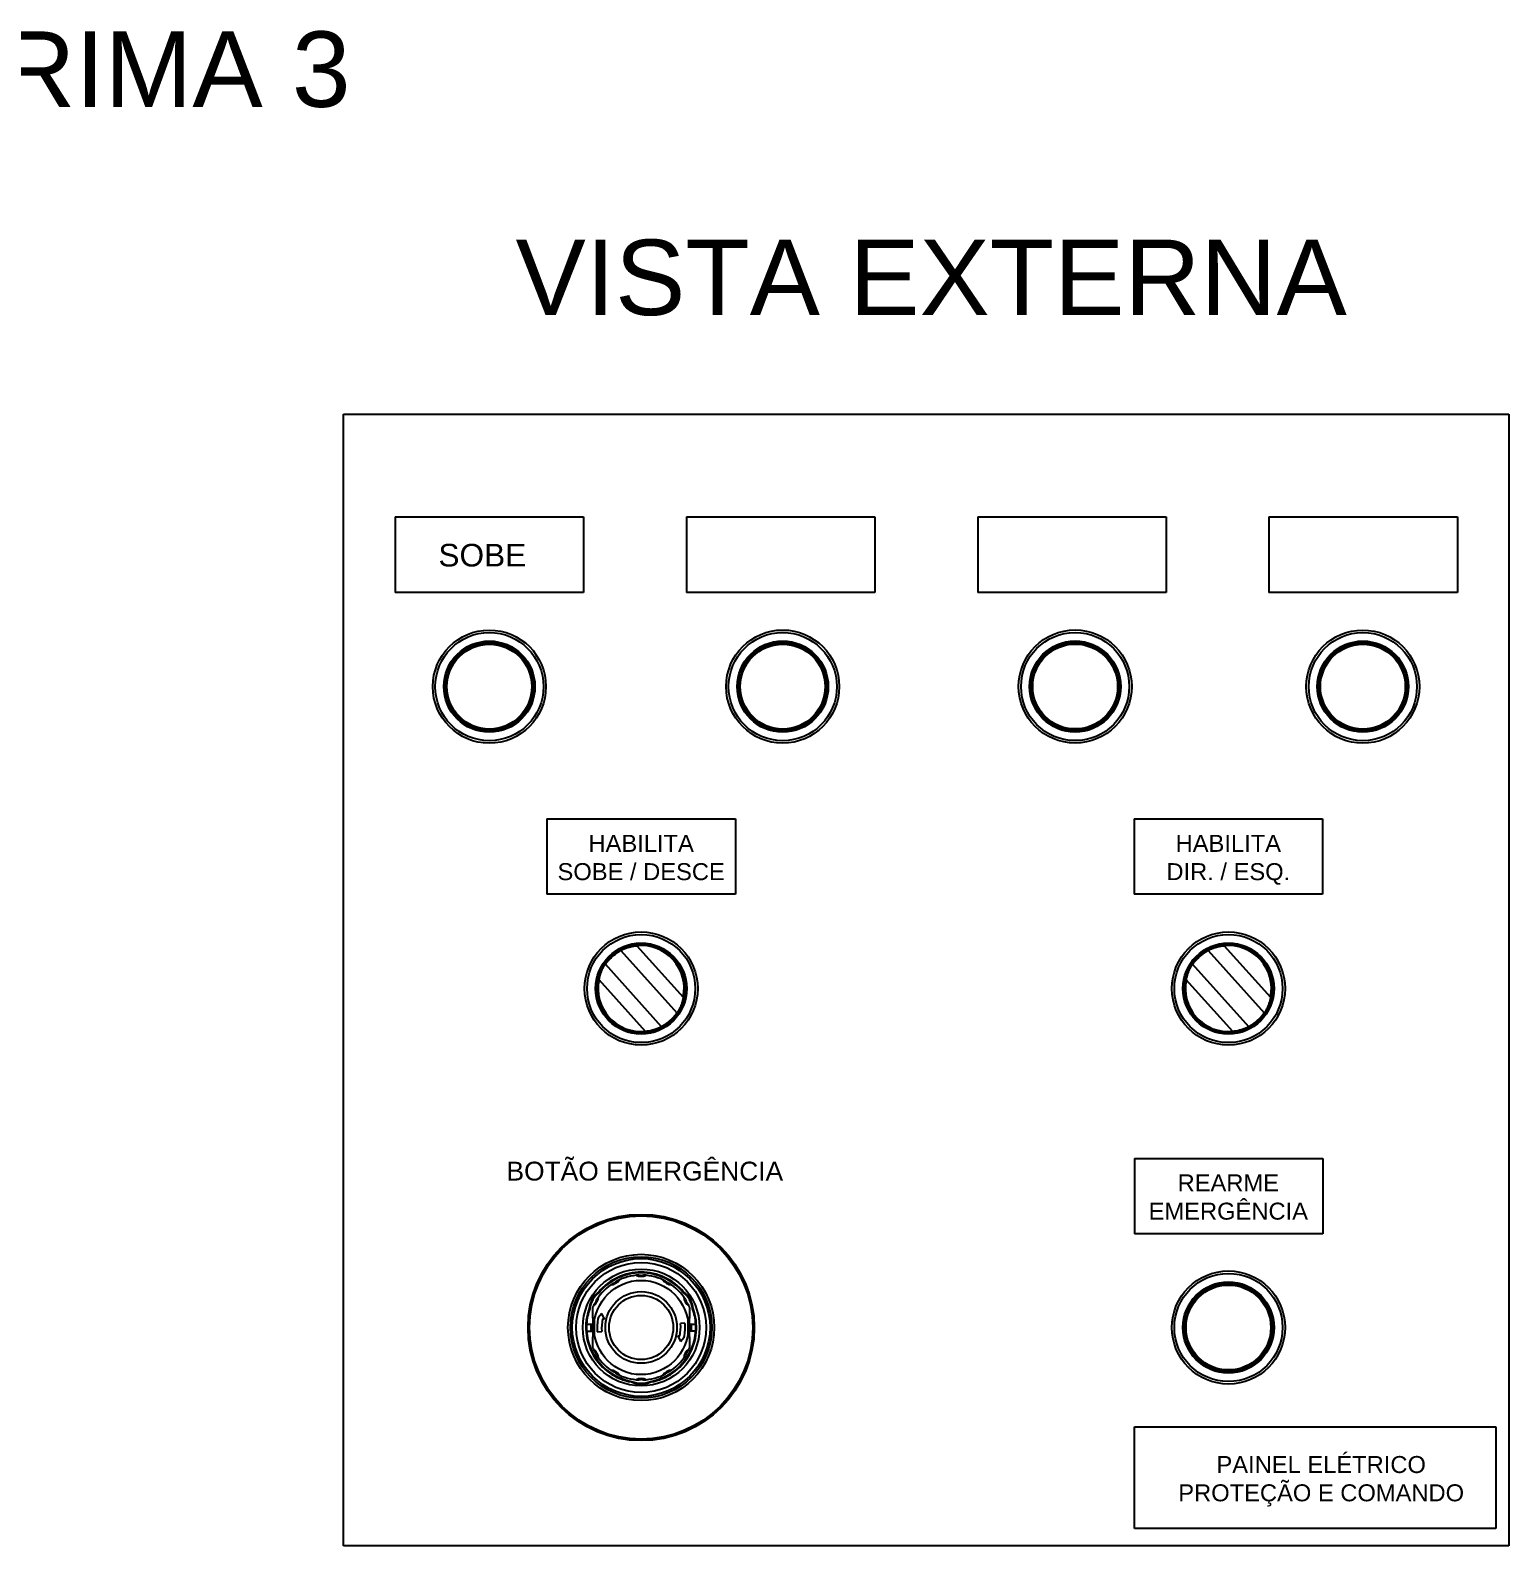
# Model space of a CAD drawing. Header units: millimetres. Extents: x -72 to 2978, y -1067 to 2817.
# Drawn here: x 2222.9 to 2614.9, y 2407.9 to 2809.7 of the extents above; entities that cross this region are included whole.
import ezdxf

# ---------------------------------------------------------------- set-up
doc = ezdxf.new("R2010")
doc.units = ezdxf.units.MM
for name, color, linetype in [('00_COMPONENTS', 7, 'Continuous'), ('1', 7, 'Continuous'), ('3', 7, 'Continuous')]:
    doc.layers.add(name, color=color, linetype=linetype)
doc.styles.get("Standard").update_dxf_attribs({"font": 'arial.ttf'})

msp = doc.modelspace()

# ---------------------------------------------------------------- linework, layer by layer
for p, q in [((2305.9, 2707.91), (2614.89, 2707.91)), ((2305.9, 2407.91), (2305.9, 2707.91)), ((2614.89, 2707.91), (2614.89, 2407.91)), ((2614.89, 2407.91), (2305.9, 2407.91))]:
    msp.add_line(p, q)
at = {"color": 6}
for p, q in [((2319.6, 2680.67), (2369.6, 2680.67)), ((2319.6, 2680.67), (2319.6, 2660.67)), ((2369.6, 2680.67), (2369.6, 2660.67)), ((2396.84, 2680.67), (2446.84, 2680.67)), ((2396.84, 2680.67), (2396.84, 2660.67)), ((2446.84, 2680.67), (2446.84, 2660.67)), ((2474.08, 2680.67), (2524.08, 2680.67)), ((2474.08, 2680.67), (2474.08, 2660.67)), ((2524.08, 2680.67), (2524.08, 2660.67)), ((2551.32, 2680.67), (2601.32, 2680.67)), ((2551.32, 2680.67), (2551.32, 2660.67)), ((2601.32, 2680.67), (2601.32, 2660.67)), ((2369.6, 2660.67), (2319.6, 2660.67)), ((2446.84, 2660.67), (2396.84, 2660.67)), ((2524.08, 2660.67), (2474.08, 2660.67)), ((2601.32, 2660.67), (2551.32, 2660.67)), ((2359.85, 2600.62), (2409.85, 2600.62)), ((2359.85, 2600.62), (2359.85, 2580.62)), ((2409.85, 2600.62), (2409.85, 2580.62)), ((2515.54, 2600.62), (2565.54, 2600.62)), ((2515.54, 2600.62), (2515.54, 2580.62)), ((2565.54, 2600.62), (2565.54, 2580.62)), ((2409.85, 2580.62), (2359.85, 2580.62)), ((2565.54, 2580.62), (2515.54, 2580.62)), ((2515.65, 2510.6), (2565.65, 2510.6)), ((2515.65, 2510.6), (2515.65, 2490.6)), ((2565.65, 2510.6), (2565.65, 2490.6)), ((2565.65, 2490.6), (2515.65, 2490.6)), ((2515.65, 2412.43), (2515.65, 2439.42)), ((2515.65, 2439.42), (2611.46, 2439.42)), ((2611.46, 2439.42), (2611.46, 2412.43)), ((2611.46, 2412.43), (2515.65, 2412.43))]:
    msp.add_line(p, q, dxfattribs=at)
at = {"color": 20}
for p, q in [((2373.73, 2475.06), (2373.61, 2475.19)), ((2395.97, 2475.06), (2396.08, 2475.19)), ((2371.95, 2470.93), (2371.95, 2468.26)), ((2397.75, 2468.26), (2397.75, 2470.93)), ((2371.23, 2470.73), (2371.06, 2470.77)), ((2372.1, 2468.17), (2371.95, 2468.26)), ((2372.05, 2468.2), (2372.05, 2463.31)), ((2372.35, 2467.74), (2372.35, 2463.78)), ((2397.35, 2463.78), (2397.35, 2467.74)), ((2397.75, 2468.26), (2397.6, 2468.17)), ((2397.65, 2463.31), (2397.65, 2468.2)), ((2398.47, 2470.73), (2398.63, 2470.77)), ((2370.34, 2466.68), (2371.8, 2466.68)), ((2370.34, 2464.83), (2371.8, 2464.83)), ((2371.6, 2464.83), (2371.6, 2466.68)), ((2371.8, 2464.83), (2371.8, 2466.68)), ((2371.95, 2463.26), (2372.1, 2463.34)), ((2371.95, 2463.26), (2371.95, 2460.58)), ((2397.6, 2463.34), (2397.75, 2463.26)), ((2397.75, 2460.58), (2397.75, 2463.26)), ((2397.9, 2466.68), (2399.35, 2466.68)), ((2397.9, 2466.68), (2397.9, 2464.83)), ((2399.35, 2464.83), (2397.9, 2464.83)), ((2398.1, 2466.68), (2398.1, 2464.83)), ((2382.35, 2451.47), (2382.3, 2451.31)), ((2387.35, 2451.47), (2387.4, 2451.31))]:
    msp.add_line(p, q, dxfattribs=at)
at = {"color": 2}
for radius in [30, 29.92, 29.58]:
    msp.add_circle((2384.85, 2465.76), radius, dxfattribs=at)
at = {"color": 20}
for radius in [18.75, 17.22]:
    msp.add_circle((2384.85, 2465.76), radius, dxfattribs=at)
for centre, radius, start, end in [((2384.85, 2465.76), 14.67, 40.0051, 139.9949), ((2384.85, 2465.76), 14.5, 39.9282, 140.0718), ((2384.85, 2465.76), 13.9, 92.3888, 117.611), ((2384.85, 2482.28), 3, 243.6726, 296.3274), ((2384.85, 2482.28), 2.7, 257.609, 282.391), ((2384.85, 2465.76), 13.9, 62.389, 87.6112), ((2377.49, 2470.01), 6.47, 126.8012, 173.1988), ((2377.49, 2470.01), 6.3, 126.6256, 173.3744), ((2384.85, 2465.76), 13.9, 122.389, 147.6109), ((2376.58, 2480.07), 3, 273.6726, 326.3274), ((2376.58, 2480.07), 2.7, 287.6079, 312.3921), ((2393.11, 2480.07), 3, 213.6726, 266.3274), ((2393.11, 2480.07), 2.7, 227.6079, 252.3921), ((2384.85, 2465.76), 13.9, 32.3891, 57.611), ((2392.21, 2470.01), 6.3, 6.6256, 53.3744), ((2392.21, 2470.01), 6.47, 6.8012, 53.1988), ((2384.85, 2465.76), 13.9, 152.3891, 158.134), ((2370.54, 2474.02), 3, 303.6726, 356.3274), ((2370.54, 2474.02), 2.7, 317.6075, 342.3925), ((2399.16, 2474.02), 3, 183.6726, 236.3274), ((2399.16, 2474.02), 2.7, 197.6076, 222.3924), ((2384.85, 2465.76), 13.9, 21.866, 27.6109), ((2384.85, 2465.76), 14.67, 160.0051, 259.9949), ((2384.85, 2465.76), 14.5, 159.9282, 176.3424), ((2371.85, 2467.74), 0.5, 0, 60), ((2384.85, 2465.76), 14.67, 280.0051, 19.9949), ((2397.85, 2467.74), 0.5, 120, 180), ((2384.85, 2465.76), 14.5, 3.6576, 20.0718), ((2384.85, 2465.76), 14.53, 176.3512, 183.6488), ((2384.85, 2465.76), 14.5, 183.6576, 260.0718), ((2371.85, 2463.78), 0.5, 300, 0), ((2384.85, 2465.76), 14.5, 279.9282, 356.3424), ((2397.85, 2463.78), 0.5, 180, 240), ((2384.85, 2465.76), 14.53, 356.3512, 3.6488), ((2384.85, 2465.76), 13.9, 201.866, 207.6109), ((2370.54, 2457.49), 3, 3.6726, 56.3274), ((2370.54, 2457.49), 2.7, 17.6075, 42.3925), ((2399.16, 2457.49), 3, 123.6726, 176.3274), ((2399.16, 2457.49), 2.7, 137.6076, 162.3924), ((2384.85, 2465.76), 13.9, 332.3891, 338.134), ((2384.85, 2465.76), 13.9, 212.3891, 237.6108), ((2384.85, 2465.76), 13.9, 302.3892, 327.6109), ((2376.58, 2451.45), 3, 33.6726, 86.3274), ((2376.58, 2451.45), 2.7, 47.6071, 72.3929), ((2384.85, 2465.76), 13.9, 242.3892, 267.6114), ((2384.85, 2457.26), 6.47, 246.8012, 293.1988), ((2384.85, 2457.26), 6.3, 246.6256, 293.3744), ((2384.85, 2449.23), 3, 63.6726, 116.3274), ((2384.85, 2449.23), 2.7, 77.61, 102.39), ((2384.85, 2465.76), 13.9, 272.3886, 297.6108), ((2393.11, 2451.45), 3, 93.6726, 146.3274), ((2393.11, 2451.45), 2.7, 107.6071, 132.3929)]:
    msp.add_arc(centre, radius, start, end, dxfattribs=at)
at = {"layer": '00_COMPONENTS', "color": 7}
for p, q in [((2344.1, 2647.19), (2344.1, 2647.53)), ((2345.1, 2647.13), (2345.1, 2647.53)), ((2421.88, 2647.2), (2421.88, 2647.54)), ((2422.88, 2647.14), (2422.88, 2647.54)), ((2499.43, 2647.21), (2499.43, 2647.56)), ((2500.43, 2647.15), (2500.43, 2647.56)), ((2575.72, 2647.19), (2575.72, 2647.53)), ((2576.72, 2647.13), (2576.72, 2647.53)), ((2344.1, 2624.22), (2344.1, 2623.82)), ((2345.1, 2624.16), (2345.1, 2623.81)), ((2421.88, 2624.23), (2421.88, 2623.83)), ((2422.88, 2624.17), (2422.88, 2623.82)), ((2499.43, 2624.24), (2499.43, 2623.84)), ((2500.43, 2624.18), (2500.43, 2623.84)), ((2575.72, 2624.22), (2575.72, 2623.82)), ((2576.72, 2624.16), (2576.72, 2623.81)), ((2377.71, 2564.87), (2377.68, 2564.91)), ((2379.44, 2565.73), (2394.34, 2549.18)), ((2379.46, 2566.18), (2379.54, 2566.04)), ((2383.69, 2567.26), (2383.72, 2566.96)), ((2383.72, 2566.96), (2396.01, 2553.31)), ((2533.44, 2564.87), (2533.4, 2564.91)), ((2535.17, 2565.73), (2550.07, 2549.18)), ((2535.19, 2566.18), (2535.27, 2566.04)), ((2539.41, 2567.26), (2539.44, 2566.96)), ((2539.44, 2566.96), (2551.74, 2553.31)), ((2374.44, 2560.92), (2374.33, 2560.98)), ((2390.25, 2545.5), (2375.35, 2562.05)), ((2375.53, 2562.81), (2375.58, 2562.76)), ((2530.17, 2560.92), (2530.05, 2560.98)), ((2545.98, 2545.5), (2531.08, 2562.05)), ((2531.26, 2562.81), (2531.31, 2562.76)), ((2373.68, 2557.93), (2373.39, 2557.99)), ((2385.98, 2544.27), (2373.68, 2557.93)), ((2396.46, 2555.63), (2396.71, 2555.63)), ((2396.46, 2555.6), (2396.71, 2555.6)), ((2396.5, 2556.21), (2396.71, 2556.22)), ((2396.51, 2556.07), (2396.71, 2556.08)), ((2529.41, 2557.93), (2529.12, 2557.99)), ((2541.71, 2544.27), (2529.41, 2557.93)), ((2552.18, 2555.6), (2552.44, 2555.6)), ((2552.19, 2555.63), (2552.44, 2555.63)), ((2552.23, 2556.21), (2552.44, 2556.22)), ((2552.23, 2556.07), (2552.44, 2556.08)), ((2396.01, 2553.31), (2396.3, 2553.25)), ((2396.37, 2554.59), (2396.69, 2554.56)), ((2396.42, 2555.17), (2396.71, 2555.15)), ((2396.42, 2555.03), (2396.71, 2555.01)), ((2551.74, 2553.31), (2552.03, 2553.25)), ((2552.1, 2554.59), (2552.42, 2554.56)), ((2552.15, 2555.17), (2552.43, 2555.15)), ((2552.15, 2555.03), (2552.43, 2555.01)), ((2386.01, 2543.97), (2385.98, 2544.27)), ((2541.74, 2543.97), (2541.71, 2544.27)), ((2540.08, 2477.27), (2540.08, 2477.62)), ((2541.08, 2477.21), (2541.08, 2477.61)), ((2540.08, 2454.3), (2540.08, 2453.9)), ((2541.08, 2454.24), (2541.08, 2453.9))]:
    msp.add_line(p, q, dxfattribs=at)
for centre, radius in [((2344.6, 2635.67), 15), ((2344.6, 2635.67), 14.34), ((2344.6, 2635.67), 12.08), ((2422.38, 2635.68), 15), ((2422.38, 2635.68), 14.34), ((2422.38, 2635.68), 12.08), ((2499.93, 2635.7), 15), ((2499.93, 2635.7), 14.34), ((2499.93, 2635.7), 12.08), ((2576.22, 2635.67), 15), ((2576.22, 2635.67), 14.34), ((2576.22, 2635.67), 12.08), ((2344.6, 2635.67), 11.9), ((2344.6, 2635.67), 11.55), ((2344.6, 2635.67), 11.25), ((2422.38, 2635.68), 11.9), ((2422.38, 2635.68), 11.55), ((2422.38, 2635.68), 11.25), ((2499.93, 2635.7), 11.9), ((2499.93, 2635.7), 11.55), ((2499.93, 2635.7), 11.25), ((2576.22, 2635.67), 11.9), ((2576.22, 2635.67), 11.55), ((2576.22, 2635.67), 11.25), ((2384.85, 2555.62), 15), ((2384.85, 2555.62), 14.34), ((2384.85, 2555.62), 12.08), ((2384.85, 2555.62), 11.9), ((2540.58, 2555.62), 15), ((2540.58, 2555.62), 14.34), ((2540.58, 2555.62), 12.08), ((2540.58, 2555.62), 11.9), ((2384.85, 2555.62), 11.7), ((2540.58, 2555.62), 11.7), ((2540.58, 2465.76), 15), ((2540.58, 2465.76), 14.34), ((2540.58, 2465.76), 12.08), ((2540.58, 2465.76), 11.9), ((2540.58, 2465.76), 11.55), ((2540.58, 2465.76), 11.25)]:
    msp.add_circle(centre, radius, dxfattribs=at)
for centre, radius, start, end in [((2384.85, 2555.62), 11.8, 153, 117), ((2540.58, 2555.62), 11.8, 153, 117), ((2379.22, 2565.53), 0.3, 42, 119.5896), ((2384.85, 2555.62), 11.4, 348.3065, 95.6935), ((2534.95, 2565.53), 0.3, 42, 119.5896), ((2540.58, 2555.62), 11.4, 348.3065, 95.6935), ((2384.85, 2555.62), 11.68, 145.5753, 168.2824), ((2375.58, 2562.25), 0.3, 144.4104, 222), ((2540.58, 2555.62), 11.68, 145.5753, 168.2824), ((2531.31, 2562.25), 0.3, 144.4104, 222), ((2384.85, 2555.62), 11.4, 168.3065, 275.6935), ((2540.58, 2555.62), 11.4, 168.3065, 275.6935), ((2384.85, 2555.62), 11.68, 325.5831, 348.2824), ((2540.58, 2555.62), 11.68, 325.5831, 348.2824), ((2394.12, 2548.98), 0.3, 324.4104, 42), ((2549.85, 2548.98), 0.3, 324.4104, 42), ((2390.48, 2545.7), 0.3, 222, 299.5896), ((2546.2, 2545.7), 0.3, 222, 299.5896)]:
    msp.add_arc(centre, radius, start, end, dxfattribs=at)
for points, knots in [([(2375.35, 2562.05), (2375.35, 2562.05), (2375.35, 2562.05), (2375.35, 2562.05), (2375.36, 2562.05), (2375.36, 2562.05), (2375.36, 2562.06), (2375.36, 2562.06), (2375.37, 2562.07), (2375.37, 2562.07), (2375.38, 2562.08), (2375.39, 2562.1), (2375.41, 2562.12), (2375.43, 2562.15), (2375.45, 2562.18), (2375.48, 2562.22), (2375.52, 2562.27), (2375.57, 2562.33), (2375.65, 2562.43), (2375.75, 2562.55), (2375.87, 2562.69), (2376, 2562.85), (2376.14, 2563.01), (2376.3, 2563.18), (2376.52, 2563.42), (2376.83, 2563.73), (2377.22, 2564.09), (2377.62, 2564.44), (2377.96, 2564.71), (2378.22, 2564.91), (2378.41, 2565.05), (2378.58, 2565.17), (2378.75, 2565.29), (2378.9, 2565.39), (2379.03, 2565.48), (2379.14, 2565.54), (2379.21, 2565.59), (2379.26, 2565.62), (2379.3, 2565.64), (2379.34, 2565.67), (2379.37, 2565.69), (2379.39, 2565.7), (2379.41, 2565.71), (2379.41, 2565.71), (2379.42, 2565.72), (2379.43, 2565.72), (2379.43, 2565.73), (2379.44, 2565.73), (2379.44, 2565.73), (2379.44, 2565.73), (2379.44, 2565.73), (2379.44, 2565.73), (2379.44, 2565.73)], [0, 0, 0, 0, 0.000039, 0.000154, 0.000346, 0.000615, 0.001382, 0.002455, 0.00383, 0.005509, 0.007489, 0.009769, 0.015226, 0.021867, 0.029668, 0.038604, 0.048652, 0.059785, 0.08519, 0.114541, 0.14755, 0.183895, 0.223232, 0.265199, 0.309398, 0.40283, 0.499992, 0.597153, 0.690581, 0.734779, 0.776746, 0.816084, 0.852432, 0.885445, 0.9148, 0.940208, 0.951342, 0.961391, 0.970329, 0.978132, 0.984773, 0.99023, 0.992511, 0.994491, 0.996169, 0.997545, 0.998617, 0.999385, 0.999654, 0.999846, 0.999961, 1, 1, 1, 1]), ([(2379.44, 2565.73), (2379.44, 2565.73), (2379.44, 2565.73), (2379.44, 2565.73), (2379.44, 2565.73), (2379.45, 2565.73), (2379.45, 2565.74), (2379.46, 2565.74), (2379.47, 2565.75), (2379.49, 2565.76), (2379.5, 2565.76), (2379.53, 2565.78), (2379.57, 2565.8), (2379.62, 2565.83), (2379.69, 2565.86), (2379.76, 2565.9), (2379.84, 2565.94), (2379.97, 2566), (2380.16, 2566.09), (2380.4, 2566.19), (2380.68, 2566.31), (2381, 2566.42), (2381.33, 2566.53), (2381.69, 2566.63), (2382.21, 2566.76), (2382.88, 2566.88), (2383.44, 2566.94), (2383.72, 2566.96)], [0, 0, 0, 0, 0.00008, 0.00032, 0.00072, 0.001278, 0.00287, 0.005092, 0.00794, 0.01141, 0.015498, 0.020202, 0.031438, 0.045089, 0.061125, 0.079518, 0.100231, 0.123191, 0.175546, 0.235939, 0.303593, 0.37769, 0.457302, 0.541481, 0.629246, 0.812034, 1, 1, 1, 1]), ([(2531.08, 2562.05), (2531.08, 2562.05), (2531.08, 2562.05), (2531.08, 2562.05), (2531.08, 2562.05), (2531.08, 2562.05), (2531.09, 2562.06), (2531.09, 2562.06), (2531.1, 2562.07), (2531.1, 2562.07), (2531.11, 2562.08), (2531.12, 2562.1), (2531.13, 2562.12), (2531.16, 2562.15), (2531.18, 2562.18), (2531.21, 2562.22), (2531.25, 2562.27), (2531.3, 2562.33), (2531.38, 2562.43), (2531.48, 2562.55), (2531.59, 2562.69), (2531.73, 2562.85), (2531.87, 2563.01), (2532.02, 2563.18), (2532.25, 2563.42), (2532.56, 2563.73), (2532.95, 2564.09), (2533.35, 2564.44), (2533.68, 2564.71), (2533.95, 2564.91), (2534.13, 2565.05), (2534.31, 2565.17), (2534.48, 2565.29), (2534.63, 2565.39), (2534.76, 2565.48), (2534.87, 2565.54), (2534.94, 2565.59), (2534.99, 2565.62), (2535.03, 2565.64), (2535.06, 2565.67), (2535.1, 2565.69), (2535.12, 2565.7), (2535.13, 2565.71), (2535.14, 2565.71), (2535.15, 2565.72), (2535.16, 2565.72), (2535.16, 2565.73), (2535.17, 2565.73), (2535.17, 2565.73), (2535.17, 2565.73), (2535.17, 2565.73), (2535.17, 2565.73), (2535.17, 2565.73)], [0, 0, 0, 0, 0.000039, 0.000154, 0.000346, 0.000615, 0.001382, 0.002455, 0.00383, 0.005509, 0.007489, 0.009769, 0.015226, 0.021867, 0.029668, 0.038604, 0.048652, 0.059785, 0.08519, 0.114541, 0.14755, 0.183895, 0.223232, 0.265199, 0.309398, 0.40283, 0.499992, 0.597153, 0.690581, 0.734779, 0.776746, 0.816084, 0.852432, 0.885445, 0.9148, 0.940208, 0.951342, 0.961391, 0.970329, 0.978132, 0.984773, 0.99023, 0.992511, 0.994491, 0.996169, 0.997545, 0.998617, 0.999385, 0.999654, 0.999846, 0.999961, 1, 1, 1, 1]), ([(2535.17, 2565.73), (2535.17, 2565.73), (2535.17, 2565.73), (2535.17, 2565.73), (2535.17, 2565.73), (2535.18, 2565.73), (2535.18, 2565.74), (2535.19, 2565.74), (2535.2, 2565.75), (2535.22, 2565.76), (2535.23, 2565.76), (2535.26, 2565.78), (2535.3, 2565.8), (2535.35, 2565.83), (2535.41, 2565.86), (2535.49, 2565.9), (2535.57, 2565.94), (2535.7, 2566), (2535.88, 2566.09), (2536.13, 2566.19), (2536.41, 2566.31), (2536.72, 2566.42), (2537.06, 2566.53), (2537.42, 2566.63), (2537.94, 2566.76), (2538.61, 2566.88), (2539.16, 2566.94), (2539.44, 2566.96)], [0, 0, 0, 0, 0.00008, 0.00032, 0.00072, 0.001278, 0.00287, 0.005092, 0.00794, 0.01141, 0.015498, 0.020202, 0.031438, 0.045089, 0.061125, 0.079518, 0.100231, 0.123191, 0.175546, 0.235939, 0.303593, 0.37769, 0.457302, 0.541481, 0.629246, 0.812034, 1, 1, 1, 1]), ([(2373.68, 2557.93), (2373.73, 2558.2), (2373.85, 2558.75), (2374.04, 2559.4), (2374.22, 2559.9), (2374.36, 2560.25), (2374.51, 2560.58), (2374.65, 2560.87), (2374.79, 2561.14), (2374.92, 2561.38), (2375.03, 2561.55), (2375.1, 2561.67), (2375.15, 2561.75), (2375.2, 2561.82), (2375.24, 2561.88), (2375.27, 2561.93), (2375.3, 2561.97), (2375.31, 2561.99), (2375.32, 2562.01), (2375.33, 2562.02), (2375.34, 2562.03), (2375.35, 2562.04), (2375.35, 2562.04), (2375.35, 2562.05), (2375.35, 2562.05), (2375.35, 2562.05), (2375.35, 2562.05), (2375.35, 2562.05)], [0, 0, 0, 0, 0.187966, 0.370754, 0.458519, 0.542698, 0.62231, 0.696407, 0.764061, 0.824454, 0.876809, 0.899769, 0.920482, 0.938875, 0.954911, 0.968562, 0.979798, 0.984502, 0.98859, 0.99206, 0.994908, 0.99713, 0.998722, 0.99928, 0.99968, 0.99992, 1, 1, 1, 1]), ([(2529.41, 2557.93), (2529.46, 2558.2), (2529.58, 2558.75), (2529.77, 2559.4), (2529.95, 2559.9), (2530.09, 2560.25), (2530.23, 2560.58), (2530.38, 2560.87), (2530.52, 2561.14), (2530.65, 2561.38), (2530.76, 2561.55), (2530.83, 2561.67), (2530.88, 2561.75), (2530.93, 2561.82), (2530.97, 2561.88), (2531, 2561.93), (2531.03, 2561.97), (2531.04, 2561.99), (2531.05, 2562.01), (2531.06, 2562.02), (2531.07, 2562.03), (2531.07, 2562.04), (2531.08, 2562.04), (2531.08, 2562.05), (2531.08, 2562.05), (2531.08, 2562.05), (2531.08, 2562.05), (2531.08, 2562.05)], [0, 0, 0, 0, 0.187966, 0.370754, 0.458519, 0.542698, 0.62231, 0.696407, 0.764061, 0.824454, 0.876809, 0.899769, 0.920482, 0.938875, 0.954911, 0.968562, 0.979798, 0.984502, 0.98859, 0.99206, 0.994908, 0.99713, 0.998722, 0.99928, 0.99968, 0.99992, 1, 1, 1, 1]), ([(2396.01, 2553.31), (2395.96, 2553.03), (2395.85, 2552.49), (2395.65, 2551.83), (2395.47, 2551.33), (2395.33, 2550.98), (2395.19, 2550.66), (2395.04, 2550.36), (2394.9, 2550.09), (2394.77, 2549.86), (2394.67, 2549.68), (2394.59, 2549.56), (2394.54, 2549.48), (2394.5, 2549.41), (2394.46, 2549.35), (2394.42, 2549.3), (2394.4, 2549.27), (2394.38, 2549.24), (2394.37, 2549.23), (2394.36, 2549.21), (2394.35, 2549.2), (2394.35, 2549.19), (2394.35, 2549.19), (2394.34, 2549.19), (2394.34, 2549.18), (2394.34, 2549.18), (2394.34, 2549.18), (2394.34, 2549.18)], [0, 0, 0, 0, 0.187966, 0.370754, 0.458519, 0.542698, 0.62231, 0.696407, 0.764061, 0.824454, 0.876809, 0.899769, 0.920482, 0.938875, 0.954911, 0.968562, 0.979798, 0.984502, 0.98859, 0.99206, 0.994908, 0.99713, 0.998722, 0.99928, 0.99968, 0.99992, 1, 1, 1, 1]), ([(2551.74, 2553.31), (2551.69, 2553.03), (2551.58, 2552.49), (2551.38, 2551.83), (2551.2, 2551.33), (2551.06, 2550.98), (2550.92, 2550.66), (2550.77, 2550.36), (2550.63, 2550.09), (2550.5, 2549.86), (2550.39, 2549.68), (2550.32, 2549.56), (2550.27, 2549.48), (2550.22, 2549.41), (2550.18, 2549.35), (2550.15, 2549.3), (2550.13, 2549.27), (2550.11, 2549.24), (2550.1, 2549.23), (2550.09, 2549.21), (2550.08, 2549.2), (2550.08, 2549.19), (2550.07, 2549.19), (2550.07, 2549.19), (2550.07, 2549.18), (2550.07, 2549.18), (2550.07, 2549.18), (2550.07, 2549.18)], [0, 0, 0, 0, 0.187966, 0.370754, 0.458519, 0.542698, 0.62231, 0.696407, 0.764061, 0.824454, 0.876809, 0.899769, 0.920482, 0.938875, 0.954911, 0.968562, 0.979798, 0.984502, 0.98859, 0.99206, 0.994908, 0.99713, 0.998722, 0.99928, 0.99968, 0.99992, 1, 1, 1, 1]), ([(2394.34, 2549.18), (2394.34, 2549.18), (2394.34, 2549.18), (2394.34, 2549.18), (2394.34, 2549.18), (2394.34, 2549.18), (2394.34, 2549.18), (2394.33, 2549.17), (2394.33, 2549.17), (2394.32, 2549.16), (2394.32, 2549.15), (2394.3, 2549.13), (2394.29, 2549.11), (2394.27, 2549.08), (2394.24, 2549.05), (2394.21, 2549.01), (2394.18, 2548.97), (2394.12, 2548.9), (2394.05, 2548.8), (2393.95, 2548.68), (2393.83, 2548.54), (2393.7, 2548.39), (2393.55, 2548.22), (2393.4, 2548.05), (2393.17, 2547.81), (2392.87, 2547.5), (2392.48, 2547.14), (2392.08, 2546.79), (2391.74, 2546.52), (2391.48, 2546.32), (2391.29, 2546.18), (2391.11, 2546.06), (2390.95, 2545.94), (2390.8, 2545.84), (2390.66, 2545.75), (2390.56, 2545.69), (2390.49, 2545.64), (2390.44, 2545.61), (2390.4, 2545.59), (2390.36, 2545.57), (2390.33, 2545.55), (2390.3, 2545.53), (2390.29, 2545.52), (2390.28, 2545.52), (2390.27, 2545.51), (2390.27, 2545.51), (2390.26, 2545.51), (2390.26, 2545.5), (2390.26, 2545.5), (2390.25, 2545.5), (2390.25, 2545.5), (2390.25, 2545.5), (2390.25, 2545.5)], [0, 0, 0, 0, 0.000039, 0.000154, 0.000346, 0.000615, 0.001382, 0.002455, 0.00383, 0.005509, 0.007489, 0.009769, 0.015226, 0.021867, 0.029668, 0.038604, 0.048652, 0.059785, 0.08519, 0.114541, 0.14755, 0.183895, 0.223232, 0.265199, 0.309398, 0.40283, 0.499992, 0.597153, 0.690581, 0.734779, 0.776746, 0.816084, 0.852432, 0.885445, 0.9148, 0.940208, 0.951342, 0.961391, 0.970329, 0.978132, 0.984773, 0.99023, 0.992511, 0.994491, 0.996169, 0.997545, 0.998617, 0.999385, 0.999654, 0.999846, 0.999961, 1, 1, 1, 1]), ([(2550.07, 2549.18), (2550.07, 2549.18), (2550.07, 2549.18), (2550.07, 2549.18), (2550.07, 2549.18), (2550.07, 2549.18), (2550.06, 2549.18), (2550.06, 2549.17), (2550.06, 2549.17), (2550.05, 2549.16), (2550.04, 2549.15), (2550.03, 2549.13), (2550.02, 2549.11), (2549.99, 2549.08), (2549.97, 2549.05), (2549.94, 2549.01), (2549.9, 2548.97), (2549.85, 2548.9), (2549.78, 2548.8), (2549.67, 2548.68), (2549.56, 2548.54), (2549.43, 2548.39), (2549.28, 2548.22), (2549.13, 2548.05), (2548.9, 2547.81), (2548.59, 2547.5), (2548.21, 2547.14), (2547.8, 2546.79), (2547.47, 2546.52), (2547.2, 2546.32), (2547.02, 2546.18), (2546.84, 2546.06), (2546.68, 2545.94), (2546.52, 2545.84), (2546.39, 2545.75), (2546.29, 2545.69), (2546.21, 2545.64), (2546.17, 2545.61), (2546.12, 2545.59), (2546.09, 2545.57), (2546.06, 2545.55), (2546.03, 2545.53), (2546.02, 2545.52), (2546.01, 2545.52), (2546, 2545.51), (2545.99, 2545.51), (2545.99, 2545.51), (2545.99, 2545.5), (2545.98, 2545.5), (2545.98, 2545.5), (2545.98, 2545.5), (2545.98, 2545.5), (2545.98, 2545.5)], [0, 0, 0, 0, 0.000039, 0.000154, 0.000346, 0.000615, 0.001382, 0.002455, 0.00383, 0.005509, 0.007489, 0.009769, 0.015226, 0.021867, 0.029668, 0.038604, 0.048652, 0.059785, 0.08519, 0.114541, 0.14755, 0.183895, 0.223232, 0.265199, 0.309398, 0.40283, 0.499992, 0.597153, 0.690581, 0.734779, 0.776746, 0.816084, 0.852432, 0.885445, 0.9148, 0.940208, 0.951342, 0.961391, 0.970329, 0.978132, 0.984773, 0.99023, 0.992511, 0.994491, 0.996169, 0.997545, 0.998617, 0.999385, 0.999654, 0.999846, 0.999961, 1, 1, 1, 1]), ([(2390.25, 2545.5), (2390.25, 2545.5), (2390.25, 2545.5), (2390.25, 2545.5), (2390.25, 2545.5), (2390.25, 2545.5), (2390.24, 2545.5), (2390.23, 2545.49), (2390.22, 2545.48), (2390.21, 2545.48), (2390.19, 2545.47), (2390.17, 2545.45), (2390.13, 2545.43), (2390.07, 2545.41), (2390.01, 2545.37), (2389.93, 2545.34), (2389.85, 2545.29), (2389.72, 2545.23), (2389.54, 2545.15), (2389.29, 2545.04), (2389.01, 2544.93), (2388.7, 2544.81), (2388.36, 2544.7), (2388, 2544.6), (2387.49, 2544.47), (2386.81, 2544.35), (2386.26, 2544.29), (2385.98, 2544.27)], [0, 0, 0, 0, 0.00008, 0.00032, 0.00072, 0.001278, 0.00287, 0.005092, 0.00794, 0.01141, 0.015498, 0.020202, 0.031438, 0.045089, 0.061125, 0.079518, 0.100231, 0.123191, 0.175546, 0.235939, 0.303593, 0.37769, 0.457302, 0.541481, 0.629246, 0.812034, 1, 1, 1, 1]), ([(2545.98, 2545.5), (2545.98, 2545.5), (2545.98, 2545.5), (2545.98, 2545.5), (2545.98, 2545.5), (2545.98, 2545.5), (2545.97, 2545.5), (2545.96, 2545.49), (2545.95, 2545.48), (2545.94, 2545.48), (2545.92, 2545.47), (2545.89, 2545.45), (2545.85, 2545.43), (2545.8, 2545.41), (2545.74, 2545.37), (2545.66, 2545.34), (2545.58, 2545.29), (2545.45, 2545.23), (2545.27, 2545.15), (2545.02, 2545.04), (2544.74, 2544.93), (2544.43, 2544.81), (2544.09, 2544.7), (2543.73, 2544.6), (2543.21, 2544.47), (2542.54, 2544.35), (2541.99, 2544.29), (2541.71, 2544.27)], [0, 0, 0, 0, 0.00008, 0.00032, 0.00072, 0.001278, 0.00287, 0.005092, 0.00794, 0.01141, 0.015498, 0.020202, 0.031438, 0.045089, 0.061125, 0.079518, 0.100231, 0.123191, 0.175546, 0.235939, 0.303593, 0.37769, 0.457302, 0.541481, 0.629246, 0.812034, 1, 1, 1, 1])]:
    msp.add_open_spline(points, degree=3, knots=knots, dxfattribs=at)
at = {"layer": '1', "color": 20, "linetype": 'Continuous'}
for radius in [19.4, 18.26, 15.5, 12.5, 9.5, 8.5]:
    msp.add_circle((2384.85, 2465.76), radius, dxfattribs=at)
at = {"layer": '3', "color": 20, "linetype": 'Continuous'}
for p, q in [((2374.39, 2469.43), (2373.45, 2468.3)), ((2375.11, 2467.93), (2374.39, 2469.43)), ((2374.62, 2468.04), (2375.11, 2467.93)), ((2373.22, 2464.61), (2374.42, 2464.72)), ((2395.08, 2463.48), (2394.59, 2463.59)), ((2394.59, 2463.59), (2395.3, 2462.08)), ((2396.47, 2466.91), (2395.28, 2466.79)), ((2395.3, 2462.08), (2396.25, 2463.21))]:
    msp.add_line(p, q, dxfattribs=at)
for radius, start, end in [(11.68, 167.4015, 185.6528), (10.48, 167.432, 185.6528), (10.48, 347.432, 5.6528), (11.68, 347.4015, 5.6528)]:
    msp.add_arc((2384.85, 2465.76), radius, start, end, dxfattribs=at)

# ---------------------------------------------------------------- texts
at = {"color": 6, "attachment_point": 1}
for s, width, heights, insert, char_height in [('{\\C256;FABRIMA 3}', 175.862, [0], (2160.32, 2809.39), 20), ('{\\C256;VISTA EXTERNA}', 227.5814, [0], (2351.54, 2754.18), 20), ('{\\C256;SOBE}', 21.1027, [8.33], (2331.09, 2673.53), 6), ('\\pxqc;{\\C256;HABILITA \\PSOBE / DESCE}', 50, [0], (2359.85, 2596.37), 4.5), ('\\pxqc;{\\C256;HABILITA \\PDIR. / ESQ.}', 50, [0], (2515.54, 2596.37), 4.5), ('{\\C256;BOTÃO EMERGÊNCIA}', 78.3036, [0], (2349.15, 2509.72), 5), ('\\pxqc;{\\C256;REARME\\PEMERGÊNCIA}', 50, [0], (2515.54, 2506.36), 4.5), ('\\pxqc;{\\C256;PAINEL ELÉTRICO\\PPROTEÇÃO E COMANDO}', 94.0335, [0], (2518.15, 2431.68), 4.5)]:
    msp.add_mtext_dynamic_manual_height_columns(s, width=width, gutter_width=12.5, heights=heights, dxfattribs=dict(at, insert=insert, char_height=char_height))

doc.saveas('drawing.dxf')
